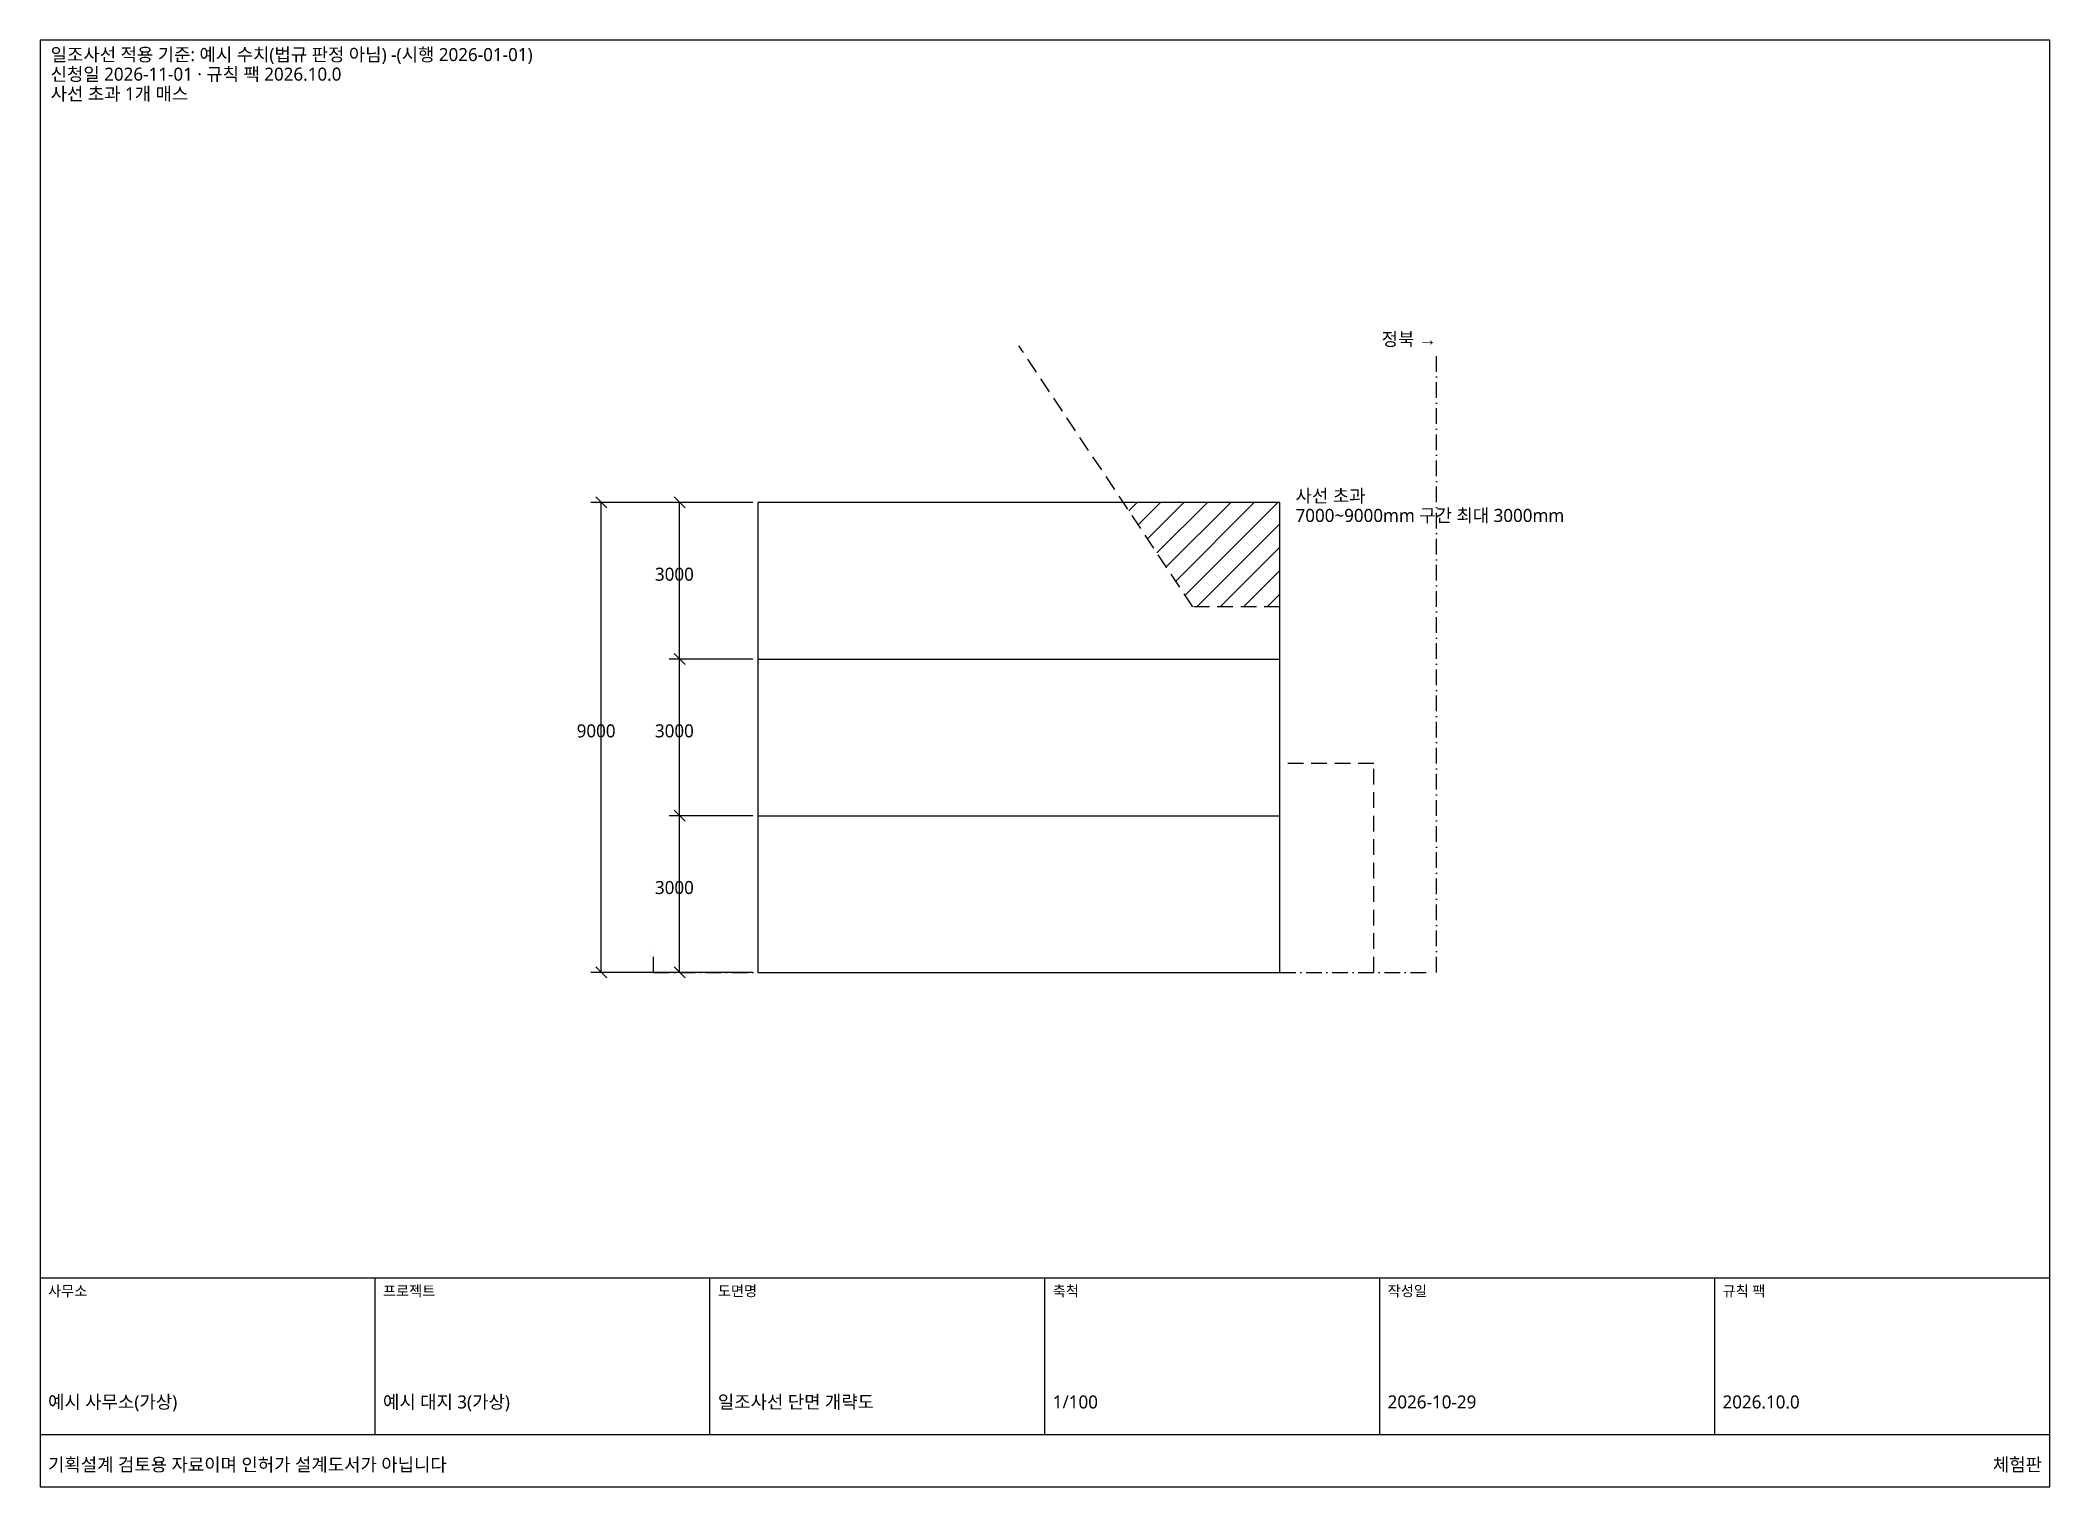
# Model space of a CAD drawing. Header units: millimetres. Extents: x -18750 to 19750, y -9850 to 17850.
import ezdxf
from ezdxf.enums import TextEntityAlignment as Align

# ---------------------------------------------------------------- set-up
doc = ezdxf.new("R2010")
doc.units = ezdxf.units.MM
doc.header["$LTSCALE"] = 100
doc.linetypes.add('DASHDOT', pattern=[5, 3, -1, 0, -1])
doc.linetypes.add('DASHED', pattern=[4.5, 3, -1.5])
for name, color, linetype in [('A-ANNO-DIMS', 1, 'CONTINUOUS'), ('A-ANNO-NRTH', 7, 'CONTINUOUS'), ('A-ANNO-TEXT', 7, 'CONTINUOUS'), ('A-ENVL', 4, 'DASHED'), ('A-MASS', 7, 'CONTINUOUS'), ('A-SITE-BNDY', 1, 'DASHDOT'), ('A-TTLB', 7, 'CONTINUOUS')]:
    doc.layers.add(name, color=color, linetype=linetype)
doc.styles.add('ARCH-KR', font='malgun.ttf')

msp = doc.modelspace()

# ---------------------------------------------------------------- hatches: boundary and pattern name
at = {"layer": 'A-ANNO-TEXT'}
h = msp.add_hatch(dxfattribs=at)
h.set_pattern_fill('ANSI31', color=256, scale=100, style=0)
h.paths.add_polyline_path([(3333, 7000), (5000, 7000), (5000, 9000), (2000, 9000)])

# ---------------------------------------------------------------- linework, layer by layer
at = {"layer": 'A-ANNO-DIMS'}
for p, q in [((-5100, 9000), (-8200, 9000)), ((-7894, 8894), (-8106, 9106)), ((-8000, 0), (-8000, 9000)), ((-5100, 9000), (-6700, 9000)), ((-6394, 8894), (-6606, 9106)), ((-6500, 6000), (-6500, 9000)), ((-5100, 6000), (-6700, 6000)), ((-5100, 6000), (-6700, 6000)), ((-6394, 5894), (-6606, 6106)), ((-6394, 5894), (-6606, 6106)), ((-6500, 3000), (-6500, 6000)), ((-6394, 2894), (-6606, 3106)), ((-6394, 2894), (-6606, 3106)), ((-5100, 3000), (-6700, 3000)), ((-5100, 3000), (-6700, 3000)), ((-6500, 0), (-6500, 3000)), ((-5100, 0), (-8200, 0)), ((-7894, -106), (-8106, 106)), ((-5100, 0), (-6700, 0)), ((-6394, -106), (-6606, 106))]:
    msp.add_line(p, q, dxfattribs=at)
at = {"layer": 'A-ENVL'}
msp.add_lwpolyline([(6800, 0), (6800, 4000), (5000, 4000), (5000, 7000), (3333, 7000), (0, 12000)], dxfattribs=at)
at = {"layer": 'A-MASS'}
for p, q in [((-5000, 6000), (5000, 6000)), ((-5000, 3000), (5000, 3000))]:
    msp.add_line(p, q, dxfattribs=at)
msp.add_lwpolyline([(-5000, 0), (5000, 0), (5000, 9000), (-5000, 9000)], close=True, dxfattribs=at)
at = {"layer": 'A-SITE-BNDY'}
for p, q in [((8000, 0), (8000, 12000)), ((-7000, 0), (-7000, 500)), ((-7000, 0), (8000, 0))]:
    msp.add_line(p, q, dxfattribs=at)
at = {"layer": 'A-TTLB'}
for p, q in [((-18750, -5850), (19750, -5850)), ((-12334, -8850), (-12334, -5850)), ((-5918, -8850), (-5918, -5850)), ((498, -8850), (498, -5850)), ((6914, -8850), (6914, -5850)), ((13330, -8850), (13330, -5850)), ((-18750, -8850), (19750, -8850))]:
    msp.add_line(p, q, dxfattribs=at)
msp.add_lwpolyline([(-18750, -9850), (19750, -9850), (19750, 17850), (-18750, 17850)], close=True, dxfattribs=at)

# ---------------------------------------------------------------- texts
at = {"layer": 'A-ANNO-DIMS', "style": 'ARCH-KR'}
for s, p in [('3000', (-6600, 7500)), ('9000', (-8100, 4500)), ('3000', (-6600, 4500)), ('3000', (-6600, 1500))]:
    msp.add_text(s, height=250, dxfattribs=at).set_placement(p, align=Align.CENTER)
at = {"layer": 'A-ANNO-NRTH', "style": 'ARCH-KR'}
msp.add_text('정북 →', height=250, dxfattribs=at).set_placement((8000, 12000), align=Align.RIGHT)
at = {"layer": 'A-ANNO-TEXT', "style": 'ARCH-KR'}
for s, p in [('일조사선 적용 기준: 예시 수치(법규 판정 아님) -(시행 2026-01-01)', (-18550, 17450)), ('신청일 2026-11-01 · 규칙 팩 2026.10.0', (-18550, 17075)), ('사선 초과 1개 매스', (-18550, 16700)), ('사선 초과', (5300, 9000)), ('7000~9000mm 구간 최대 3000mm', (5300, 8625))]:
    msp.add_text(s, height=250, dxfattribs=at).set_placement(p)
at = {"layer": 'A-TTLB', "style": 'ARCH-KR'}
for s, height, p in [('사무소', 200, (-18600, -6200)), ('프로젝트', 200, (-12184, -6200)), ('도면명', 200, (-5768, -6200)), ('축척', 200, (648, -6200)), ('작성일', 200, (7064, -6200)), ('규칙 팩', 200, (13480, -6200)), ('예시 사무소(가상)', 250, (-18600, -8350)), ('예시 대지 3(가상)', 250, (-12184, -8350)), ('일조사선 단면 개략도', 250, (-5768, -8350)), ('1/100', 250, (648, -8350)), ('2026-10-29', 250, (7064, -8350)), ('2026.10.0', 250, (13480, -8350)), ('기획설계 검토용 자료이며 인허가 설계도서가 아닙니다', 250, (-18600, -9550))]:
    msp.add_text(s, height=height, dxfattribs=at).set_placement(p)
msp.add_text('체험판', height=250, dxfattribs=at).set_placement((19600, -9550), align=Align.RIGHT)

doc.saveas('drawing.dxf')
